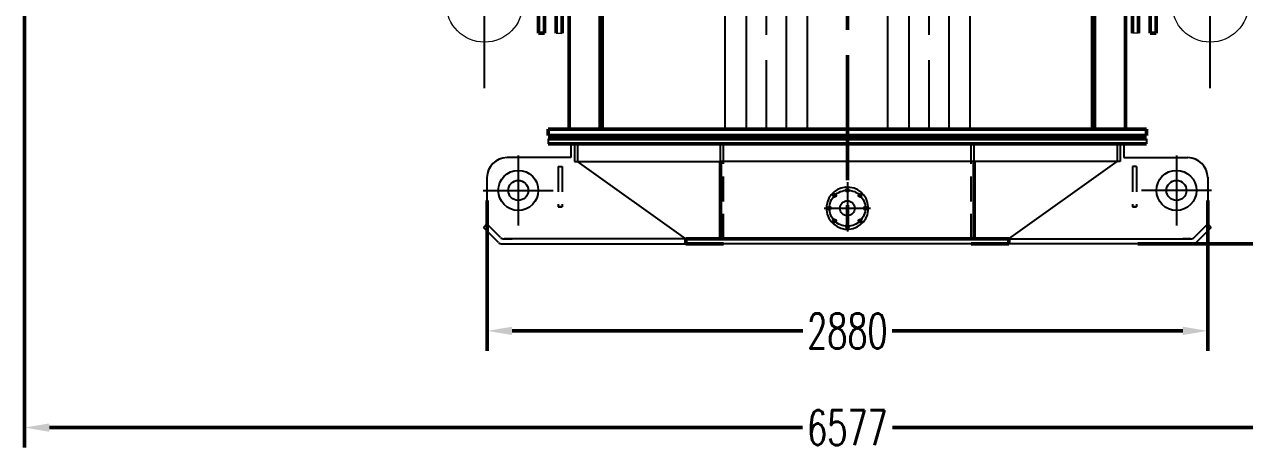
# Model space of a CAD drawing. Header units: inches. Extents: x -283 to 311, y 735 to 1155.
# Drawn here: x -7.3 to 114.6, y 953.9 to 996.5 of the extents above; entities that cross this region are included whole.
import ezdxf

# ---------------------------------------------------------------- set-up
doc = ezdxf.new("R2010")
doc.units = ezdxf.units.IN
doc.header["$LTSCALE"] = 10
for name, pattern in [('CENTER', [2, 1.25, -0.25, 0.25, -0.25]), ('CENTER2', [28.575, 19.05, -3.175, 3.175, -3.175]), ('DASHED2', [0.375, 0.25, -0.125])]:
    doc.linetypes.add(name, pattern=pattern)
for name, color, linetype, lineweight in [('0粗实线层', 7, 'Continuous', 50), ('2中心线层', 1, 'CENTER', 25), ('细实线', 3, 'Continuous', 20)]:
    doc.layers.add(name, color=color, linetype=linetype, lineweight=lineweight)
for name, color, linetype in [('1', 5, 'DASHED2'), ('5', 3, 'Continuous'), ('中心线', 1, 'CENTER2'), ('粗实线', 7, 'Continuous')]:
    doc.layers.add(name, color=color, linetype=linetype)
doc.styles.add('TH_GBDIM', font='txt.shx', dxfattribs={"width": 0.67, "bigfont": 'hztxt.shx'})
doc.dimstyles.new('TH_GBDIM', dxfattribs={"dimtxt": 3.5, "dimasz": 2.5, "dimexe": 2, "dimexo": 0, "dimgap": 1.5, "dimtad": 0, "dimdec": 1, "dimlfac": 40, "dimdsep": 46, "dimtxsty": 'TH_GBDIM', "dimcen": 2.5, "dimclrd": 3, "dimclre": 3, "dimclrt": 6, "dimadec": 0, "dimazin": 2, "dimtfac": 0.714286, "dimtdec": 1, "dimtmove": 0, "dimatfit": 3, "dimfxl": 0, "dimtzin": 0, "dimlwd": -1, "dimlwe": -1, "dimarcsym": 0})

# ---------------------------------------------------------------- blocks, each defined once
blk = doc.blocks.new('*D42')
at = {"layer": '0粗实线层', "color": 3}
for p, q in [((-7.3, 998.54), (-7.3, 954.2)), ((157.13, 996.04), (157.13, 954.2)), ((-4.8, 956.2), (70.42, 956.2)), ((154.63, 956.2), (79.42, 956.2))]:
    blk.add_line(p, q, dxfattribs=at)
for points in [[(-4.8, 956.61), (-4.8, 955.78), (-7.3, 956.2)], [(154.63, 956.61), (154.63, 955.78), (157.13, 956.2)]]:
    blk.add_solid(points, dxfattribs=at)
at = {"layer": 'Defpoints', "color": 0}
for p in [(-7.3, 998.54), (157.13, 996.04), (157.13, 956.2)]:
    blk.add_point(p, dxfattribs=at)
at = {"layer": '0粗实线层', "color": 6, "insert": (74.92, 956.2), "char_height": 3.5, "attachment_point": 5, "style": 'TH_GBDIM'}
blk.add_mtext('6577', dxfattribs=at)
blk = doc.blocks.new('*D90')
at = {"layer": '0粗实线层', "color": 3}
for p, q in [((38.92, 978.88), (38.92, 963.86)), ((110.92, 978.88), (110.92, 963.86)), ((41.42, 965.86), (70.46, 965.86)), ((108.42, 965.86), (79.38, 965.86))]:
    blk.add_line(p, q, dxfattribs=at)
for points in [[(41.42, 966.27), (41.42, 965.44), (38.92, 965.86)], [(108.42, 966.27), (108.42, 965.44), (110.92, 965.86)]]:
    blk.add_solid(points, dxfattribs=at)
at = {"layer": 'Defpoints', "color": 0}
for p in [(38.92, 978.88), (110.92, 978.88), (110.92, 965.86)]:
    blk.add_point(p, dxfattribs=at)
at = {"layer": '0粗实线层', "color": 6, "insert": (74.92, 965.86), "char_height": 3.5, "attachment_point": 5, "style": 'TH_GBDIM'}
blk.add_mtext('2880', dxfattribs=at)
blk = doc.blocks.new('*D91')
at = {"layer": '0粗实线层', "color": 3}
for p, q in [((116.06, 1106.34), (179.85, 1106.34)), ((177.85, 1103.84), (177.85, 1044.94)), ((177.85, 977.04), (177.85, 1035.94)), ((103.92, 974.54), (179.85, 974.54))]:
    blk.add_line(p, q, dxfattribs=at)
for points in [[(177.43, 1103.84), (178.26, 1103.84), (177.85, 1106.34)], [(177.43, 977.04), (178.26, 977.04), (177.85, 974.54)]]:
    blk.add_solid(points, dxfattribs=at)
at = {"layer": 'Defpoints', "color": 0}
for p in [(116.06, 1106.34), (177.85, 1106.34), (103.92, 974.54)]:
    blk.add_point(p, dxfattribs=at)
at = {"layer": '0粗实线层', "color": 6, "insert": (177.85, 1040.44), "char_height": 3.5, "attachment_point": 5, "rotation": 90, "style": 'TH_GBDIM'}
blk.add_mtext('5272', dxfattribs=at)

msp = doc.modelspace()

# ---------------------------------------------------------------- linework, layer by layer
for p, q in [((38.9171, 981.2187), (38.9171, 976.5342)), ((110.9171, 981.2187), (110.9171, 976.5342)), ((40.4141, 974.5372), (60.9171, 974.5372)), ((60.9171, 975.0372), (40.6212, 975.0372)), ((109.42, 974.5372), (61.3969, 974.5372)), ((88.9171, 975.0372), (109.2129, 975.0372))]:
    msp.add_line(p, q)
at = {"ltscale": 10}
for p, q in [((38.9171, 976.5342), (38.5635, 976.1807)), ((40.2677, 975.1836), (38.9171, 976.5342)), ((109.5665, 975.1836), (110.9171, 976.5342)), ((110.9171, 976.5342), (111.2706, 976.1807)), ((40.0606, 974.6836), (38.5635, 976.1807)), ((109.7736, 974.6836), (111.2706, 976.1807)), ((40.6212, 975.0372), (41.4171, 975.0372)), ((109.2129, 975.0372), (108.4171, 975.0372))]:
    msp.add_line(p, q, dxfattribs=at)
for centre, radius in [((42.0421, 979.8872), 2), ((107.7921, 979.8872), 2), ((42.0421, 979.8872), 1), ((107.7921, 979.8872), 1), ((74.9171, 978.1099), 0.741)]:
    msp.add_circle(centre, radius)
for centre, start, end in [((40.9171, 981.1622), 90, 180), ((108.9171, 981.1622), 0, 90)]:
    msp.add_arc(centre, 2, start, end)
for centre, start, end in [((40.6212, 975.5372), 225, 270), ((109.2129, 975.5372), 270, 315), ((40.4141, 975.0372), 225, 270), ((109.42, 975.0372), 270, 315)]:
    msp.add_arc(centre, 0.5, start, end, dxfattribs=at)
at = {"layer": '0粗实线层', "color": 1, "linetype": 'CENTER'}
msp.add_line((74.9171, 1053.4122), (74.9171, 974.5372), dxfattribs=at)
at = {"layer": '0粗实线层'}
for p, q in [((47.1171, 986.0122), (47.1171, 1052.9122)), ((50.2171, 986.0122), (50.2171, 1052.9122)), ((50.4171, 986.0122), (50.4171, 1052.9122)), ((99.4171, 1052.9122), (99.4171, 986.0122)), ((99.4171, 986.0122), (99.4171, 1052.9122)), ((99.6171, 986.0122), (99.6171, 1052.9122)), ((102.7171, 986.0122), (102.7171, 1052.9122)), ((44.0671, 1001.4747), (44.0671, 995.5997)), ((44.6671, 1001.4747), (44.6671, 995.5997)), ((44.6671, 1001.4747), (44.6671, 995.5997)), ((45.8171, 1001.4747), (45.8171, 995.5997)), ((45.8171, 1001.4747), (45.8171, 995.5997)), ((46.4171, 1001.4747), (46.4171, 995.5997)), ((103.4171, 1001.4747), (103.4171, 995.5997)), ((104.0171, 1001.4747), (104.0171, 995.5997)), ((104.0171, 1001.4747), (104.0171, 995.5997)), ((105.1671, 1001.4747), (105.1671, 995.5997)), ((105.1671, 1001.4747), (105.1671, 995.5997)), ((105.7671, 1001.4747), (105.7671, 995.5997)), ((44.0171, 996.4622), (44.0671, 996.4622)), ((105.8171, 996.4622), (105.7671, 996.4622)), ((44.0671, 995.5997), (44.6671, 995.5997)), ((105.7671, 995.5997), (105.1671, 995.5997)), ((99.2921, 986.0122), (45.0421, 986.0122)), ((45.0421, 986.0122), (45.0421, 985.3872)), ((45.0421, 985.3872), (50.5421, 985.3872)), ((45.0421, 985.3872), (99.2921, 985.3872)), ((62.2421, 985.0372), (45.0421, 985.0372)), ((50.4171, 985.3872), (50.5421, 985.3872)), ((62.2421, 985.0372), (104.7921, 985.0372)), ((99.2921, 986.0122), (104.7921, 986.0122)), ((99.2921, 985.3872), (104.7921, 985.3872)), ((99.4171, 985.3872), (99.2921, 985.3872)), ((104.7921, 985.3872), (99.2921, 985.3872)), ((104.7921, 986.0122), (104.7921, 985.3872)), ((62.2421, 984.5372), (45.0421, 984.5372)), ((62.2421, 984.5372), (104.7921, 984.5372)), ((62.2421, 982.7872), (62.2421, 975.0372)), ((87.5921, 982.7872), (87.5921, 975.0372)), ((62.5421, 975.0372), (58.7921, 975.0372)), ((58.7921, 975.0372), (58.7921, 974.5372)), ((58.7921, 974.5372), (62.5421, 974.5372)), ((59.9544, 975.0372), (91.0421, 975.0372)), ((91.0421, 974.5372), (87.2921, 974.5372)), ((91.0421, 975.0372), (91.0421, 974.5372))]:
    msp.add_line(p, q, dxfattribs=at)
at = {"layer": '0粗实线层', "lineweight": -2}
for p, q in [((62.6671, 1052.9122), (62.6671, 986.0122)), ((64.7921, 1052.9122), (64.7921, 986.0122)), ((68.7921, 1052.9122), (68.7921, 986.0122)), ((85.0421, 1052.9122), (85.0421, 986.0122)), ((87.1671, 1052.9122), (87.1671, 986.0122)), ((70.9171, 999.0173), (70.9171, 986.0122)), ((78.9171, 999.0173), (78.9171, 986.0122)), ((81.0421, 999.0173), (81.0421, 986.0122))]:
    msp.add_line(p, q, dxfattribs=at)
at = {"layer": '1'}
for p, q in [((62.2421, 975.0372), (62.2421, 984.5372)), ((62.5421, 975.0372), (62.5421, 984.5372)), ((87.2921, 975.0372), (87.2921, 984.5372)), ((87.5921, 975.0372), (87.5921, 984.5372)), ((46.0421, 982.2622), (46.0421, 978.2622)), ((46.0421, 982.2622), (46.4421, 982.2622)), ((46.4421, 982.2622), (46.4421, 978.2622)), ((103.3921, 982.2622), (103.3921, 978.2622)), ((103.7921, 982.2622), (103.3921, 982.2622)), ((103.7921, 982.2622), (103.7921, 978.2622)), ((46.4421, 978.2622), (46.0421, 978.2622)), ((46.0421, 978.2622), (46.4421, 978.2622)), ((103.3921, 978.2622), (103.7921, 978.2622)), ((103.7921, 978.2622), (103.3921, 978.2622))]:
    msp.add_line(p, q, dxfattribs=at)
at = {"layer": '2中心线层'}
for p, q in [((38.6671, 990.1022), (38.6671, 1061.0372)), ((111.1671, 990.1022), (111.1671, 1061.0372)), ((42.0421, 983.3872), (42.0421, 976.3872)), ((107.7921, 983.3872), (107.7921, 976.3872)), ((38.5421, 979.8872), (45.5421, 979.8872)), ((38.5421, 979.8872), (45.5421, 979.8872)), ((111.2921, 979.8872), (104.2921, 979.8872)), ((111.2921, 979.8872), (104.2921, 979.8872))]:
    msp.add_line(p, q, dxfattribs=at)
at = {"layer": '2中心线层', "lineweight": -2}
for p, q in [((66.7921, 1052.9122), (66.7921, 986.0122)), ((83.0421, 1052.9122), (83.0421, 986.0122))]:
    msp.add_line(p, q, dxfattribs=at)
at = {"layer": '5', "color": 0}
for p, q in [((45.0421, 985.0372), (45.0421, 984.5372)), ((45.2921, 985.0372), (45.2921, 985.3872)), ((45.6421, 985.0372), (45.6421, 985.3872)), ((47.9421, 985.0372), (47.9421, 985.3872)), ((48.2921, 985.0372), (48.2921, 985.3872)), ((101.5421, 985.0372), (101.5421, 985.3872)), ((101.8921, 985.0372), (101.8921, 985.3872)), ((104.1921, 985.0372), (104.1921, 985.3872)), ((104.5421, 985.0372), (104.5421, 985.3872)), ((104.7921, 985.0372), (104.7921, 984.5372)), ((47.2921, 984.5372), (47.2921, 983.1622)), ((47.6671, 984.5372), (47.6671, 982.7872)), ((47.9671, 984.5372), (47.9671, 982.7872)), ((101.8671, 984.5372), (101.8671, 982.7872)), ((102.1671, 984.5372), (102.1671, 982.7872)), ((102.5421, 984.5372), (102.5421, 983.1622)), ((47.2921, 983.1622), (40.9171, 983.1622)), ((47.6671, 982.7872), (62.2421, 982.7872)), ((58.7921, 975.0372), (47.9671, 982.7872)), ((102.1671, 982.7872), (62.2421, 982.7872)), ((91.0421, 975.0372), (101.8671, 982.7872)), ((102.5421, 983.1622), (108.9171, 983.1622))]:
    msp.add_line(p, q, dxfattribs=at)
at = {"layer": '中心线'}
for p, q in [((74.9171, 980.7229), (74.9171, 975.7849)), ((72.5921, 978.1099), (77.2421, 978.1099))]:
    msp.add_line(p, q, dxfattribs=at)
msp.add_circle((74.9171, 978.1099), 1.8, dxfattribs=at)
at = {"layer": '粗实线'}
for centre in [(74.9179, 979.9099), (73.6449, 979.3833), (76.1904, 979.3821), (73.1171, 978.1108), (76.7171, 978.1091), (73.6437, 976.8377), (74.9162, 976.3099), (76.1893, 976.8366)]:
    msp.add_circle(centre, 0.165, dxfattribs=at)
for centre, radius, start, end in [((74.9171, 978.1099), 2.1, 95.122869, 94.452168), ((73.7085, 979.4469), 0.165, 224.973496, 225.516207), ((73.5812, 979.3197), 0.165, 44.430786, 44.973496), ((75.0079, 979.9099), 0.165, 179.973496, 180.516207), ((74.8279, 979.91), 0.165, 359.430786, 359.973496), ((76.2541, 979.3185), 0.165, 134.973496, 135.516207), ((76.1268, 979.4458), 0.165, 314.430786, 314.973496), ((73.1171, 978.2008), 0.165, 269.973496, 270.516207), ((73.117, 978.0208), 0.165, 89.430786, 89.973496), ((76.717, 978.0191), 0.165, 89.973496, 90.516207), ((76.7171, 978.1991), 0.165, 269.430786, 269.973496), ((73.7073, 976.7741), 0.165, 134.430786, 134.973496), ((73.5801, 976.9014), 0.165, 314.973496, 315.516207), ((76.2529, 976.9002), 0.165, 224.430786, 224.973496), ((76.1256, 976.7729), 0.165, 44.973496, 45.516207), ((75.0062, 976.3099), 0.165, 179.430786, 179.973496), ((74.8262, 976.31), 0.165, 359.973496, 0.516207)]:
    msp.add_arc(centre, radius, start, end, dxfattribs=at)
at = {"layer": '细实线', "color": 0}
for p, q in [((44.0671, 1001.4747), (44.0671, 995.5997)), ((44.6671, 1001.4747), (44.6671, 995.5997)), ((105.1671, 1001.4747), (105.1671, 995.5997)), ((105.7671, 1001.4747), (105.7671, 995.5997)), ((45.8171, 995.5997), (46.4171, 995.5997)), ((104.0171, 995.5997), (103.4171, 995.5997))]:
    msp.add_line(p, q, dxfattribs=at)
for centre in [(38.6671, 998.507), (111.1671, 998.507)]:
    msp.add_circle(centre, 3.8125, dxfattribs=at)

# ---------------------------------------------------------------- dimensions: what is measured, and where the dimension line sits
at = {"layer": '0粗实线层'}
dim = msp.add_linear_dim(base=(177.846, 1106.3373), p1=(103.9181, 974.5372), p2=(116.0632, 1106.3373), angle=90, dimstyle='TH_GBDIM', dxfattribs=at)
dim.commit()
dim.dimension.update_dxf_attribs({"geometry": '*D91', "text_midpoint": (177.846, 1040.4373)})
for base, p1, p2, picture, middle in [((157.1296, 956.1976), (-7.2954, 998.5372), (157.1296, 996.0372), '*D42', (74.9171, 956.1976)), ((110.9171, 965.8569), (38.9171, 978.8765), (110.9171, 978.8765), '*D90', (74.9171, 965.8569))]:
    dim = msp.add_linear_dim(base=base, p1=p1, p2=p2, dimstyle='TH_GBDIM', dxfattribs=at)
    dim.commit()
    dim.dimension.update_dxf_attribs({"geometry": picture, "text_midpoint": middle})

doc.saveas('drawing.dxf')
